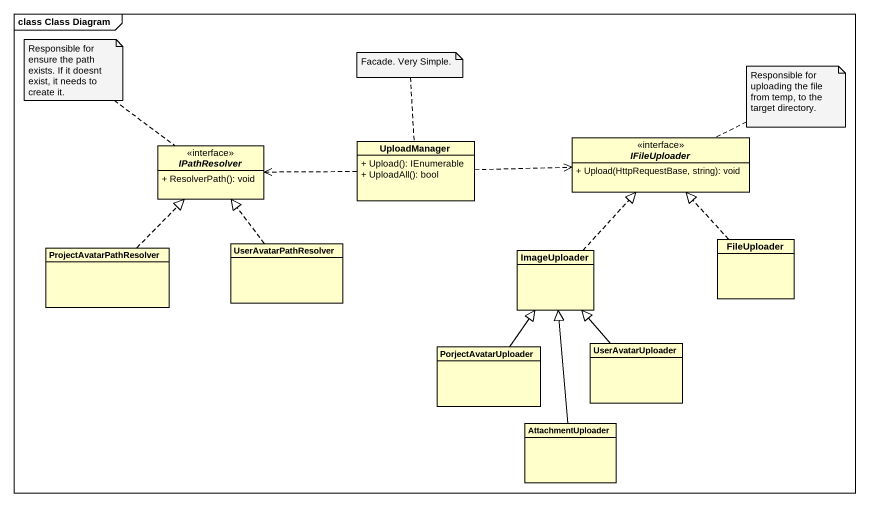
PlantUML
@startuml
mainframe class Class Diagram
hide circle
hide empty members
skinparam classAttributeIconSize 0
interface IFileUploader <<interface>> {
  + Upload(HttpRequestBase, string): void
}
interface IPathResolver <<interface>> {
  + ResolverPath(): void
}
class UploadManager {
  + Upload(): IEnumerable
  + UploadAll(): bool
}
class ProjectAvatarPathResolver
class UserAvatarPathResolver
class ImageUploader
class FileUploader
class PorjectAvatarUploader
class UserAvatarUploader
class AttachmentUploader
UploadManager .right.> IFileUploader
UploadManager .left.> IPathResolver
ProjectAvatarPathResolver .up.|> IPathResolver
UserAvatarPathResolver .up.|> IPathResolver
ImageUploader .up.|> IFileUploader
FileUploader .up.|> IFileUploader
PorjectAvatarUploader -up-|> ImageUploader
UserAvatarUploader -up-|> ImageUploader
AttachmentUploader -up-|> ImageUploader
note top of IPathResolver : Responsible for ensure the path exists. If it doesnt exist, it needs to create it.
note top of UploadManager : Facade. Very Simple.
note right of IFileUploader : Responsible for uploading the file from temp, to the target directory.
@enduml
